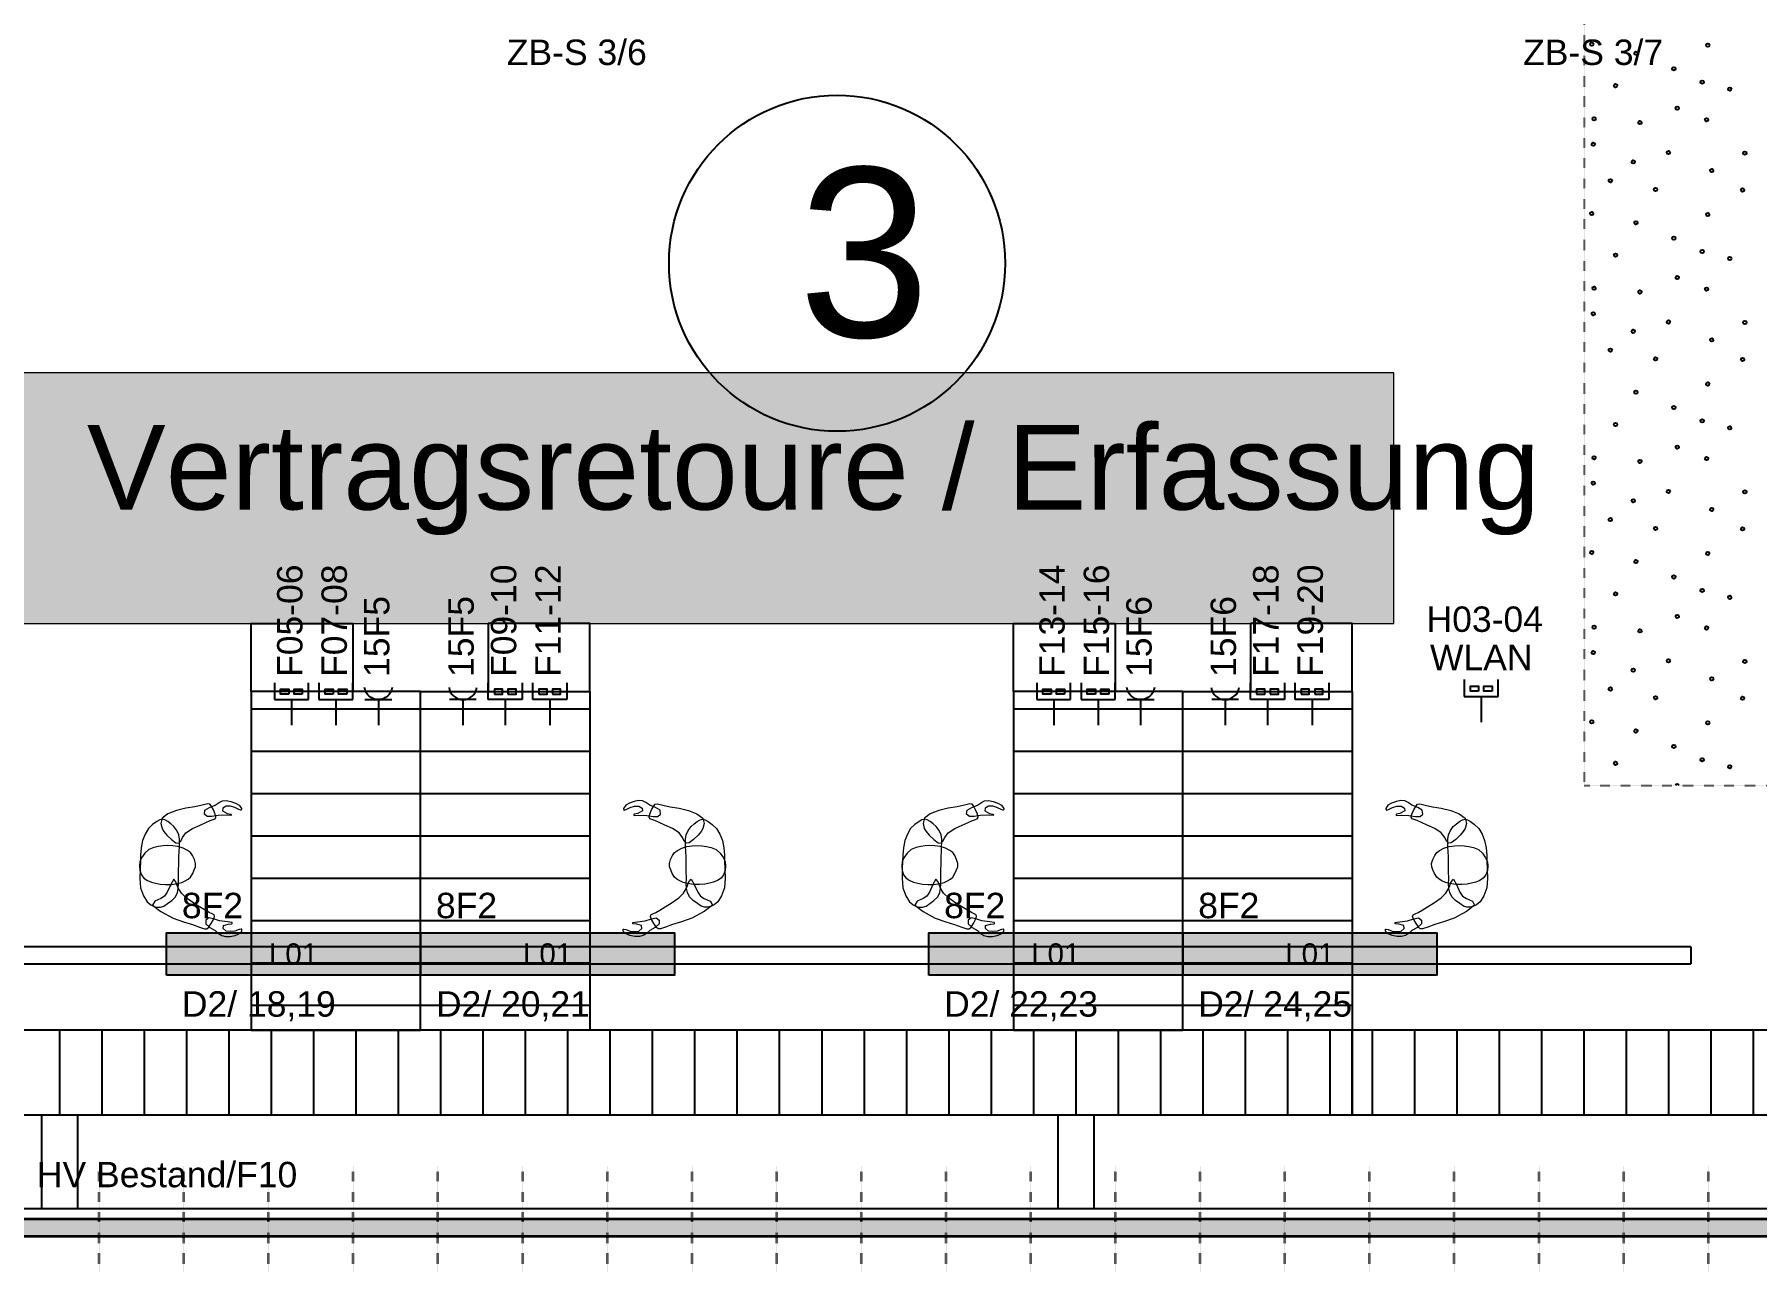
# Model space of a CAD drawing. Header units: millimetres. Extents: x 71769 to 78969, y 7991 to 11789.
# Drawn here: x 74955 to 75972, y 8402 to 9132 of the extents above; entities that cross this region are included whole.
import ezdxf
from ezdxf.enums import TextEntityAlignment as Align

# ---------------------------------------------------------------- set-up
doc = ezdxf.new("R2010")
doc.units = ezdxf.units.MM
doc.header["$LTSCALE"] = 5
doc.header["$MEASUREMENT"] = 0
doc.linetypes.add('AUSGEZOGEN', pattern=[0])
doc.linetypes.add('LINIE_9', pattern=[0.1, 0, -0.1])
doc.layers.get('0').update_dxf_attribs({"linetype": 'CONTINUOUS'})
for name, color, linetype, lineweight in [('200_ERDGESCHOSS#Maßlinie 1_100', 7, 'AUSGEZOGEN', 18), ('203_Kabelrinnen und Heizplatten#Maßlinie 1_100', 7, 'AUSGEZOGEN', 18), ('4501_180704 Layout Brunnenstraße HCH.dwg#0', 7, 'AUSGEZOGEN', 25), ('4501_180704 Layout Brunnenstraße HCH.dwg#001 Standard-XFT_Con', 7, 'AUSGEZOGEN', 13)]:
    doc.layers.add(name, color=color, linetype=linetype, lineweight=lineweight)
for name, color, linetype in [('BEM', 3, 'CONTINUOUS'), ('E_BEL', 1, 'CONTINUOUS'), ('E_BEL_SIBE', 6, 'CONTINUOUS'), ('E_EI_IN', 5, 'CONTINUOUS'), ('E_SI_EDV', 3, 'CONTINUOUS')]:
    doc.layers.add(name, color=color, linetype=linetype)
doc.styles.add('ARIAL', font='arial.ttf')

# ---------------------------------------------------------------- blocks, each defined once
blk = doc.blocks.new('LED Leuchte')
at = {"true_color": 0xf8f6b0}
h = blk.add_hatch(color=51, dxfattribs=at)
h.dxf.hatch_style = 1
h.paths.add_polyline_path([(0.5, 1), (-0.5, 1), (-0.5, 0), (0.5, 0)])
blk.add_lwpolyline([(-0.5, 0), (-0.5, 1), (0.5, 1), (0.5, 0), (-0.5, 0)])
at = {"style": 'ARIAL'}
for tag, p in [('LED', (0, 0.5)), ('STROMKREIS', (-0.0092, -0.3367)), ('SCHALTKREIS', (-0.0092, -0.5167)), ('FREI1', (-0.0092, -0.6967)), ('FREI2', (-0.0092, -0.889)), ('FREI3', (-0.0092, -1.0567))]:
    blk.add_attdef(tag, text='', height=0.15, dxfattribs=at).set_placement(p, align=Align.MIDDLE_CENTER)
blk.add_attdef('TYP', text='', height=0.15, dxfattribs=at).set_placement((-0.0092, -0.1567), align=Align.MIDDLE)
blk = doc.blocks.new('*U696')
for p, q in [((0, -0.151), (0, 0)), ((-0.079, -0.151), (0.079, -0.151))]:
    blk.add_line(p, q)
blk.add_arc((0, -0.234), 0.0828, 8.4436, 171.5564)
at = {"style": 'ARIAL'}
blk.add_attdef('FREI1', text='', height=0.15, dxfattribs=at).set_placement((0.167, -0.074), align=Align.MIDDLE_LEFT)
for tag, p in [('TYP', (0, -0.341)), ('SCHALTKREIS', (0, -0.56)), ('STROMKREIS', (0, -0.78)), ('LEISTUNG', (0, -1)), ('FREI2', (0, -1.219))]:
    blk.add_attdef(tag, text='', height=0.15, dxfattribs=at).set_placement(p, align=Align.MIDDLE_CENTER)
blk = doc.blocks.new('*U698')
for p, q in [((-0.1, 0.251), (-0.1, 0.151)), ((0.1, 0.151), (0.1, 0.251)), ((-0.1, 0.151), (0.1, 0.151)), ((0, 0.151), (0, 0))]:
    blk.add_line(p, q)
at = {"color": 0, "linetype": 'ByBlock'}
for points in [[(-0.016, 0.183), (-0.064, 0.183), (-0.064, 0.212), (-0.016, 0.212)], [(0.064, 0.183), (0.016, 0.183), (0.016, 0.212), (0.064, 0.212)]]:
    blk.add_lwpolyline(points, close=True, dxfattribs=at)
at = {"style": 'ARIAL'}
for tag, p in [('FREI2', (0, 1.205)), ('LEISTUNG', (0, 1.005)), ('SCHALTKREIS', (0, 0.805)), ('STROMKREIS', (0, 0.605)), ('TYP', (0, 0.405))]:
    blk.add_attdef(tag, text='', height=0.15, dxfattribs=at).set_placement(p, align=Align.MIDDLE)
blk.add_attdef('FREI1', text='', height=0.15, dxfattribs=at).set_placement((0.167, 0.077), align=Align.MIDDLE_LEFT)

msp = doc.modelspace()

# ---------------------------------------------------------------- hatches: boundary and pattern name
at = {"layer": '203_Kabelrinnen und Heizplatten#Maßlinie 1_100', "linetype": 'AUSGEZOGEN', "lineweight": 13}
msp.add_hatch(color=8, dxfattribs=at).paths.add_polyline_path([(72757.7, 8784.5), (75757.7, 8784.5), (75757.7, 8932.5), (72757.7, 8932.5)])
at = {"layer": 'BEM', "linetype": 'AUSGEZOGEN', "lineweight": 13}
h = msp.add_hatch(color=8, dxfattribs=at)
h.paths.add_polyline_path([(77420.2, 8433), (74320.2, 8433), (74320.2, 8423), (77420.2, 8423)])
h.paths.add_polyline_path([(78587.4, 8433), (77920.2, 8433), (77920.2, 8423), (78587.4, 8423)])
h.paths.add_polyline_path([(71971.6, 8433), (71971.6, 8423), (72020.2, 8423), (72020.2, 8433)])
h.paths.add_polyline_path([(73820.2, 8433), (72520.2, 8433), (72520.2, 8423), (73820.2, 8423)])

# ---------------------------------------------------------------- linework, layer by layer
at = {"layer": '200_ERDGESCHOSS#Maßlinie 1_100', "color": 18, "linetype": 'LINIE_9', "lineweight": 35, "true_color": 0x000000}
for p, q in [((74993.5, 8402), (74993.5, 8463.9)), ((75043.5, 8402), (75043.5, 8463.9)), ((75093.5, 8402), (75093.5, 8463.9)), ((75143.5, 8402), (75143.5, 8463.9)), ((75193.5, 8402), (75193.5, 8463.9)), ((75243.5, 8402), (75243.5, 8463.9)), ((75293.5, 8402), (75293.5, 8463.9)), ((75343.5, 8402), (75343.5, 8463.9)), ((75393.5, 8402), (75393.5, 8463.9)), ((75443.5, 8402), (75443.5, 8463.9)), ((75493.5, 8402), (75493.5, 8463.9)), ((75543.5, 8402), (75543.5, 8463.9)), ((75593.5, 8402), (75593.5, 8463.9)), ((75643.5, 8402), (75643.5, 8463.9)), ((75693.5, 8402), (75693.5, 8463.9)), ((75743.5, 8402), (75743.5, 8463.9)), ((75793.5, 8402), (75793.5, 8463.9)), ((75843.5, 8402), (75843.5, 8463.9)), ((75893.5, 8402), (75893.5, 8463.9)), ((75943.5, 8402), (75943.5, 8463.9))]:
    msp.add_line(p, q, dxfattribs=at)
at = {"layer": '200_ERDGESCHOSS#Maßlinie 1_100', "color": 18, "linetype": 'AUSGEZOGEN', "lineweight": 25, "true_color": 0x000000}
for p, q in [((77420.2, 8439), (74320.2, 8439)), ((74320.2, 8433), (77420.2, 8433))]:
    msp.add_line(p, q, dxfattribs=at)
at = {"layer": '200_ERDGESCHOSS#Maßlinie 1_100', "color": 18, "linetype": 'AUSGEZOGEN', "lineweight": 35, "true_color": 0x000000}
for p, q in [((77420.2, 8433), (74320.2, 8433)), ((74320.2, 8423), (77420.2, 8423))]:
    msp.add_line(p, q, dxfattribs=at)
at = {"layer": '203_Kabelrinnen und Heizplatten#Maßlinie 1_100', "color": 18, "linetype": 'LINIE_9', "lineweight": 25, "true_color": 0x000000}
for p, q in [((75870.2, 11189), (75870.2, 8689)), ((75870.2, 8689), (76230.2, 8689))]:
    msp.add_line(p, q, dxfattribs=at)
at = {"layer": '203_Kabelrinnen und Heizplatten#Maßlinie 1_100', "color": 18, "linetype": 'AUSGEZOGEN', "lineweight": 13, "true_color": 0x000000}
for p, q in [((75757.7, 8932.5), (72757.7, 8932.5)), ((75757.7, 8784.5), (75757.7, 8932.5)), ((72757.7, 8784.5), (75757.7, 8784.5))]:
    msp.add_line(p, q, dxfattribs=at)
at = {"layer": '203_Kabelrinnen und Heizplatten#Maßlinie 1_100', "color": 18, "linetype": 'AUSGEZOGEN', "lineweight": 25, "true_color": 0x000000}
for centre in [(75874.6, 9126.5), (75900.7, 9121.1), (75943.1, 9125.9), (75923.1, 9112), (75888.7, 9102), (75939.8, 9104.1), (75956.1, 9100), (75925.1, 9088.7), (75876, 9082.4), (75903.1, 9080.2), (75942.4, 9081.9), (75875.5, 9067.4), (75919.9, 9062.5), (75965, 9062.2), (75899.1, 9057), (75945.5, 9051.9), (75885.6, 9045.9), (75912.3, 9040.7), (75963.7, 9040.4), (75874.6, 9026.5), (75900.7, 9021.1), (75943.1, 9025.9), (75923.1, 9012), (75888.7, 9002), (75939.8, 9004.1), (75956.1, 9000), (75925.1, 8988.7), (75876, 8982.4), (75903.1, 8980.2), (75942.4, 8981.9), (75875.5, 8967.4), (75899.1, 8957), (75919.9, 8962.5), (75965, 8962.2), (75885.6, 8945.9), (75945.5, 8951.9), (75912.3, 8940.7), (75963.7, 8940.4), (75943.1, 8925.9), (75900.7, 8921.1), (75923.1, 8912), (75888.7, 8902), (75939.8, 8904.1), (75956.1, 8900), (75925.1, 8888.7), (75876, 8882.4), (75903.1, 8880.2), (75942.4, 8881.9), (75875.5, 8867.4), (75899.1, 8857), (75919.9, 8862.5), (75965, 8862.2), (75885.6, 8845.9), (75945.5, 8851.9), (75912.3, 8840.7), (75963.7, 8840.4), (75874.6, 8826.5), (75943.1, 8825.9), (75900.7, 8821.1), (75923.1, 8812), (75939.8, 8804.1), (75888.7, 8802), (75956.1, 8800), (75925.1, 8788.7), (75876, 8782.4), (75903.1, 8780.2), (75942.4, 8781.9), (75875.5, 8767.4), (75899.1, 8757), (75919.9, 8762.5), (75965, 8762.2), (75885.6, 8745.9), (75945.5, 8751.9), (75912.3, 8740.7), (75963.7, 8740.4), (75874.6, 8726.5), (75943.1, 8725.9), (75900.7, 8721.1), (75923.1, 8712), (75888.7, 8702), (75939.8, 8704.1), (75956.1, 8700)]:
    msp.add_circle(centre, 1, dxfattribs=at)
msp.add_arc((75925.1, 8688.7), 1, 14.9327, 165.0673, dxfattribs=at)
at = {"layer": '4501_180704 Layout Brunnenstraße HCH.dwg#0', "color": 18, "linetype": 'AUSGEZOGEN', "lineweight": 25, "true_color": 0x000000}
for p, q in [((75083.2, 8734.2), (75183.2, 8734.2)), ((75183.2, 8734.2), (75283.2, 8734.2)), ((75533.2, 8734.2), (75633.2, 8734.2)), ((75633.2, 8734.2), (75733.2, 8734.2)), ((75083.2, 8709.2), (75183.2, 8709.2)), ((75183.2, 8709.2), (75283.2, 8709.2)), ((75533.2, 8709.2), (75633.2, 8709.2)), ((75633.2, 8709.2), (75733.2, 8709.2)), ((75083.2, 8684.2), (75183.2, 8684.2)), ((75183.2, 8684.2), (75283.2, 8684.2)), ((75533.2, 8684.2), (75633.2, 8684.2)), ((75633.2, 8684.2), (75733.2, 8684.2)), ((75083.2, 8659.2), (75183.2, 8659.2)), ((75183.2, 8659.2), (75283.2, 8659.2)), ((75533.2, 8659.2), (75633.2, 8659.2)), ((75633.2, 8659.2), (75733.2, 8659.2)), ((75083.2, 8634.2), (75183.2, 8634.2)), ((75183.2, 8634.2), (75283.2, 8634.2)), ((75533.2, 8634.2), (75633.2, 8634.2)), ((75633.2, 8634.2), (75733.2, 8634.2)), ((75083.2, 8609.2), (75183.2, 8609.2)), ((75183.2, 8609.2), (75283.2, 8609.2)), ((75533.2, 8609.2), (75633.2, 8609.2)), ((75633.2, 8609.2), (75733.2, 8609.2)), ((75083.2, 8584.2), (75183.2, 8584.2)), ((75183.2, 8584.2), (75283.2, 8584.2)), ((75533.2, 8584.2), (75633.2, 8584.2)), ((75633.2, 8584.2), (75733.2, 8584.2)), ((75083.2, 8559.2), (75183.2, 8559.2)), ((75183.2, 8559.2), (75283.2, 8559.2)), ((75533.2, 8559.2), (75633.2, 8559.2)), ((75633.2, 8559.2), (75733.2, 8559.2)), ((74970.2, 8494.5), (74970.2, 8544.5)), ((74995.2, 8494.5), (74995.2, 8544.5)), ((75020.2, 8494.5), (75020.2, 8544.5)), ((75045.2, 8494.5), (75045.2, 8544.5)), ((75070.2, 8494.5), (75070.2, 8544.5)), ((75095.2, 8494.5), (75095.2, 8544.5)), ((75120.2, 8494.5), (75120.2, 8544.5)), ((75145.2, 8494.5), (75145.2, 8544.5)), ((75170.2, 8494.5), (75170.2, 8544.5)), ((75195.2, 8494.5), (75195.2, 8544.5)), ((75220.2, 8494.5), (75220.2, 8544.5)), ((75245.2, 8494.5), (75245.2, 8544.5)), ((75270.2, 8494.5), (75270.2, 8544.5)), ((75295.2, 8494.5), (75295.2, 8544.5)), ((75320.2, 8494.5), (75320.2, 8544.5)), ((75345.2, 8494.5), (75345.2, 8544.5)), ((75370.2, 8494.5), (75370.2, 8544.5)), ((75395.2, 8494.5), (75395.2, 8544.5)), ((75420.2, 8494.5), (75420.2, 8544.5)), ((75445.2, 8494.5), (75445.2, 8544.5)), ((75470.2, 8494.5), (75470.2, 8544.5)), ((75495.2, 8494.5), (75495.2, 8544.5)), ((75520.2, 8494.5), (75520.2, 8544.5)), ((75545.2, 8494.5), (75545.2, 8544.5)), ((75570.2, 8494.5), (75570.2, 8544.5)), ((75595.2, 8494.5), (75595.2, 8544.5)), ((75620.2, 8494.5), (75620.2, 8544.5)), ((75645.2, 8494.5), (75645.2, 8544.5)), ((75670.2, 8494.5), (75670.2, 8544.5)), ((75695.2, 8494.5), (75695.2, 8544.5)), ((75720.2, 8494.5), (75720.2, 8544.5)), ((75745.2, 8494.5), (75745.2, 8544.5)), ((75770.2, 8494.5), (75770.2, 8544.5)), ((75795.2, 8494.5), (75795.2, 8544.5)), ((75820.2, 8494.5), (75820.2, 8544.5)), ((75845.2, 8494.5), (75845.2, 8544.5)), ((75870.2, 8494.5), (75870.2, 8544.5)), ((75895.2, 8494.5), (75895.2, 8544.5)), ((75920.2, 8494.5), (75920.2, 8544.5)), ((75945.2, 8494.5), (75945.2, 8544.5)), ((75970.2, 8494.5), (75970.2, 8544.5))]:
    msp.add_line(p, q, dxfattribs=at)
at = {"layer": '4501_180704 Layout Brunnenstraße HCH.dwg#0', "color": 7, "linetype": 'AUSGEZOGEN', "lineweight": 25, "true_color": 0xfafafa}
for q in [(75323.2, 8544.5), (75382.1, 8544.5)]:
    msp.add_line((75394.6, 8544.5), q, dxfattribs=at)
at = {"layer": '4501_180704 Layout Brunnenstraße HCH.dwg#0', "linetype": 'AUSGEZOGEN', "lineweight": 25}
for points in [[(75143.2, 8784.5), (75143.2, 8744.5), (75083.2, 8744.5), (75083.2, 8784.5), (75143.2, 8784.5)], [(75223.2, 8784.5), (75223.2, 8744.5), (75283.2, 8744.5), (75283.2, 8784.5), (75223.2, 8784.5)], [(75593.2, 8784.5), (75593.2, 8744.5), (75533.2, 8744.5), (75533.2, 8784.5), (75593.2, 8784.5)], [(75673.2, 8784.5), (75673.2, 8744.5), (75733.2, 8744.5), (75733.2, 8784.5), (75673.2, 8784.5)], [(75083.2, 8744.5), (75083.2, 8544.5), (75183.2, 8544.5), (75183.2, 8744.5), (75083.2, 8744.5)], [(75283.2, 8744.5), (75283.2, 8544.5), (75183.2, 8544.5), (75183.2, 8744.5), (75283.2, 8744.5)], [(75533.2, 8744.5), (75533.2, 8544.5), (75633.2, 8544.5), (75633.2, 8744.5), (75533.2, 8744.5)], [(75733.2, 8744.5), (75733.2, 8544.5), (75633.2, 8544.5), (75633.2, 8744.5), (75733.2, 8744.5)], [(71977.6, 8494.5), (75733.2, 8494.5), (75733.2, 8544.5), (71977.6, 8544.5), (71977.6, 8494.5)], [(75733.2, 8494.5), (77970.2, 8494.5), (77970.2, 8544.5), (75733.2, 8544.5), (75733.2, 8494.5)], [(74980.7, 8439), (74959.7, 8439), (74959.7, 8494.5), (74980.7, 8494.5), (74980.7, 8439)], [(75580.7, 8439), (75559.7, 8439), (75559.7, 8494.5), (75580.7, 8494.5), (75580.7, 8439)], [(75580.7, 8439), (75559.7, 8439), (75559.7, 8494.5), (75580.7, 8494.5), (75580.7, 8439)]]:
    msp.add_lwpolyline(points, dxfattribs=at)
at = {"layer": '4501_180704 Layout Brunnenstraße HCH.dwg#0', "color": 18, "linetype": 'AUSGEZOGEN', "lineweight": 25, "true_color": 0x000000}
msp.add_circle((75429.1, 8997.2), 99.2, dxfattribs=at)
at = {"layer": '4501_180704 Layout Brunnenstraße HCH.dwg#001 Standard-XFT_Con', "linetype": 'AUSGEZOGEN', "lineweight": 13}
for points in [[(75060.9, 8674.5), (75059.6, 8676.9), (75058.8, 8678), (75057.4, 8678.1), (75054.3, 8677.4), (75049.9, 8676.4), (75044.7, 8675.5), (75039.1, 8674.2), (75034.1, 8672.2), (75030.7, 8669.7), (75029.9, 8666.5), (75030.6, 8663.6), (75031.7, 8661.7), (75033.5, 8659.7), (75036.2, 8657.1), (75038.8, 8655), (75040.5, 8654.8), (75041.6, 8656), (75042.7, 8658.3), (75044.7, 8661), (75048.6, 8663.5), (75053, 8665.6), (75056.4, 8667.1), (75059, 8668.2), (75060.8, 8668.8), (75061.9, 8669.3), (75062.4, 8670.3), (75062, 8672), (75060.9, 8674.5)], [(75060.9, 8674.5), (75059.6, 8676.9), (75058.8, 8678), (75057.4, 8678.1), (75054.3, 8677.4), (75049.9, 8676.4), (75044.7, 8675.5), (75039.1, 8674.2), (75034.1, 8672.2), (75030.7, 8669.7), (75029.9, 8666.5), (75030.6, 8663.6), (75031.7, 8661.7), (75033.5, 8659.7), (75036.2, 8657.1), (75038.8, 8655), (75040.5, 8654.8), (75041.6, 8656), (75042.7, 8658.3), (75044.7, 8661), (75048.6, 8663.5), (75053, 8665.6), (75056.4, 8667.1), (75059, 8668.2), (75060.8, 8668.8), (75061.9, 8669.3), (75062.4, 8670.3), (75062, 8672), (75060.9, 8674.5)], [(75068.4, 8671.4), (75063.8, 8671.3), (75060, 8670.7), (75057.2, 8670.6), (75055.6, 8672.1), (75055.9, 8674.3), (75058.6, 8676), (75062, 8677.4), (75064.3, 8678.8), (75066.2, 8679.8), (75068.5, 8680), (75071.2, 8679.5), (75074, 8678.6), (75076.2, 8677.3), (75077.5, 8675.4), (75077.3, 8674.4), (75077, 8674.3), (75075.9, 8674.8), (75073.5, 8676), (75071, 8676.7), (75068.4, 8676.7), (75066.5, 8675.5), (75066.3, 8673.9), (75069.1, 8672.5), (75071.2, 8672), (75071.3, 8671.8), (75071.3, 8671.5), (75071.2, 8671.3), (75068.4, 8671.4)], [(75068.4, 8671.4), (75063.8, 8671.3), (75060, 8670.7), (75057.2, 8670.6), (75055.6, 8672.1), (75055.9, 8674.3), (75058.6, 8676), (75062, 8677.4), (75064.3, 8678.8), (75066.2, 8679.8), (75068.5, 8680), (75071.2, 8679.5), (75074, 8678.6), (75076.2, 8677.3), (75077.5, 8675.4), (75077.3, 8674.4), (75077, 8674.3), (75075.9, 8674.8), (75073.5, 8676), (75071, 8676.7), (75068.4, 8676.7), (75066.5, 8675.5), (75066.3, 8673.9), (75069.1, 8672.5), (75071.2, 8672), (75071.3, 8671.8), (75071.3, 8671.5), (75071.2, 8671.3), (75068.4, 8671.4)], [(75312.1, 8671.4), (75316.7, 8671.3), (75320.5, 8670.7), (75323.3, 8670.6), (75324.9, 8672.1), (75324.6, 8674.3), (75321.9, 8676), (75318.5, 8677.4), (75316.2, 8678.8), (75314.3, 8679.8), (75311.9, 8680), (75309.3, 8679.5), (75306.5, 8678.6), (75304.3, 8677.3), (75303, 8675.4), (75303.2, 8674.4), (75303.5, 8674.3), (75304.6, 8674.8), (75307, 8676), (75309.5, 8676.7), (75312.1, 8676.7), (75314, 8675.5), (75314.2, 8673.9), (75311.4, 8672.5), (75309.3, 8672), (75309.2, 8671.8), (75309.2, 8671.5), (75309.3, 8671.3), (75312.1, 8671.4)], [(75319.6, 8674.5), (75320.9, 8676.9), (75321.7, 8678), (75323.1, 8678.1), (75326.2, 8677.4), (75330.6, 8676.4), (75335.8, 8675.5), (75341.4, 8674.2), (75346.4, 8672.2), (75349.8, 8669.7), (75350.6, 8666.5), (75349.9, 8663.6), (75348.8, 8661.7), (75347, 8659.7), (75344.3, 8657.1), (75341.7, 8655), (75340, 8654.8), (75338.9, 8656), (75337.8, 8658.3), (75335.8, 8661), (75331.9, 8663.5), (75327.5, 8665.6), (75324.1, 8667.1), (75321.5, 8668.2), (75319.7, 8668.8), (75318.6, 8669.3), (75318.1, 8670.3), (75318.5, 8672), (75319.6, 8674.5)], [(75510.9, 8674.5), (75509.6, 8676.9), (75508.8, 8678), (75507.4, 8678.1), (75504.3, 8677.4), (75499.9, 8676.4), (75494.7, 8675.5), (75489.1, 8674.2), (75484.1, 8672.2), (75480.7, 8669.7), (75479.9, 8666.5), (75480.6, 8663.6), (75481.7, 8661.7), (75483.5, 8659.7), (75486.2, 8657.1), (75488.8, 8655), (75490.5, 8654.8), (75491.6, 8656), (75492.7, 8658.3), (75494.7, 8661), (75498.6, 8663.5), (75503, 8665.6), (75506.4, 8667.1), (75509, 8668.2), (75510.8, 8668.8), (75511.9, 8669.3), (75512.4, 8670.3), (75512, 8672), (75510.9, 8674.5)], [(75518.4, 8671.4), (75513.8, 8671.3), (75510, 8670.7), (75507.2, 8670.6), (75505.6, 8672.1), (75505.9, 8674.3), (75508.6, 8676), (75512, 8677.4), (75514.3, 8678.8), (75516.2, 8679.8), (75518.5, 8680), (75521.2, 8679.5), (75524, 8678.6), (75526.2, 8677.3), (75527.5, 8675.4), (75527.3, 8674.4), (75527, 8674.3), (75525.9, 8674.8), (75523.5, 8676), (75521, 8676.7), (75518.4, 8676.7), (75516.5, 8675.5), (75516.3, 8673.9), (75519.1, 8672.5), (75521.2, 8672), (75521.3, 8671.8), (75521.3, 8671.5), (75521.2, 8671.3), (75518.4, 8671.4)], [(75762.1, 8671.4), (75766.7, 8671.3), (75770.5, 8670.7), (75773.3, 8670.6), (75774.9, 8672.1), (75774.6, 8674.3), (75771.9, 8676), (75768.5, 8677.4), (75766.2, 8678.8), (75764.3, 8679.8), (75761.9, 8680), (75759.3, 8679.5), (75756.5, 8678.6), (75754.3, 8677.3), (75753, 8675.4), (75753.2, 8674.4), (75753.5, 8674.3), (75754.6, 8674.8), (75757, 8676), (75759.5, 8676.7), (75762.1, 8676.7), (75764, 8675.5), (75764.2, 8673.9), (75761.4, 8672.5), (75759.3, 8672), (75759.2, 8671.8), (75759.2, 8671.5), (75759.3, 8671.3), (75762.1, 8671.4)], [(75769.6, 8674.5), (75770.9, 8676.9), (75771.7, 8678), (75773.1, 8678.1), (75776.2, 8677.4), (75780.6, 8676.4), (75785.8, 8675.5), (75791.4, 8674.2), (75796.4, 8672.2), (75799.8, 8669.7), (75800.6, 8666.5), (75799.9, 8663.6), (75798.8, 8661.7), (75797, 8659.7), (75794.3, 8657.1), (75791.7, 8655), (75790, 8654.8), (75788.9, 8656), (75787.8, 8658.3), (75785.8, 8661), (75781.9, 8663.5), (75777.5, 8665.6), (75774.1, 8667.1), (75771.5, 8668.2), (75769.7, 8668.8), (75768.6, 8669.3), (75768.1, 8670.3), (75768.5, 8672), (75769.6, 8674.5)], [(75040.4, 8630.8), (75040.3, 8634), (75040.4, 8638.3), (75040.5, 8642.8), (75040.5, 8646.8), (75040.7, 8650), (75040.8, 8652.7), (75040.9, 8655.1), (75040.9, 8657.3), (75040.5, 8659.8), (75039.3, 8662.4), (75037.6, 8664.8), (75035.8, 8666.4), (75034, 8667.6), (75032.2, 8668.7), (75030.6, 8669.1), (75029.2, 8668.7), (75027.5, 8667.6), (75025, 8666), (75022.5, 8663.6), (75020.6, 8660.3), (75019.1, 8656.4), (75018.3, 8652.1), (75017.9, 8647.8), (75017.8, 8644), (75017.6, 8639.8), (75017.5, 8634.3), (75017.9, 8628.6), (75019.6, 8623.8), (75021.8, 8620.3), (75024, 8618.5), (75026, 8617.6), (75027.8, 8617.1), (75029.6, 8617.1), (75031.6, 8617.8), (75033.8, 8619.2), (75036.3, 8621.1), (75038.5, 8623.3), (75039.7, 8625.7), (75040.2, 8628.2), (75040.4, 8630.8)], [(75040.4, 8630.8), (75040.3, 8634), (75040.4, 8638.3), (75040.5, 8642.8), (75040.5, 8646.8), (75040.7, 8650), (75040.8, 8652.7), (75040.9, 8655.1), (75040.9, 8657.3), (75040.5, 8659.8), (75039.3, 8662.4), (75037.6, 8664.8), (75035.8, 8666.4), (75034, 8667.6), (75032.2, 8668.7), (75030.6, 8669.1), (75029.2, 8668.7), (75027.5, 8667.6), (75025, 8666), (75022.5, 8663.6), (75020.6, 8660.3), (75019.1, 8656.4), (75018.3, 8652.1), (75017.9, 8647.8), (75017.8, 8644), (75017.6, 8639.8), (75017.5, 8634.3), (75017.9, 8628.6), (75019.6, 8623.8), (75021.8, 8620.3), (75024, 8618.5), (75026, 8617.6), (75027.8, 8617.1), (75029.6, 8617.1), (75031.6, 8617.8), (75033.8, 8619.2), (75036.3, 8621.1), (75038.5, 8623.3), (75039.7, 8625.7), (75040.2, 8628.2), (75040.4, 8630.8)], [(75340.1, 8630.8), (75340.2, 8634), (75340.1, 8638.3), (75340, 8642.8), (75340, 8646.8), (75339.8, 8650), (75339.7, 8652.7), (75339.6, 8655.1), (75339.6, 8657.3), (75340, 8659.8), (75341.2, 8662.4), (75342.9, 8664.8), (75344.7, 8666.4), (75346.5, 8667.6), (75348.3, 8668.7), (75349.9, 8669.1), (75351.3, 8668.7), (75353, 8667.6), (75355.4, 8666), (75358, 8663.6), (75359.9, 8660.3), (75361.4, 8656.4), (75362.2, 8652.1), (75362.6, 8647.8), (75362.7, 8644), (75362.9, 8639.8), (75363, 8634.3), (75362.6, 8628.6), (75360.9, 8623.8), (75358.7, 8620.3), (75356.5, 8618.5), (75354.5, 8617.6), (75352.7, 8617.1), (75350.9, 8617.1), (75348.9, 8617.8), (75346.7, 8619.2), (75344.2, 8621.1), (75342, 8623.3), (75340.8, 8625.7), (75340.3, 8628.2), (75340.1, 8630.8)], [(75490.4, 8630.8), (75490.3, 8634), (75490.4, 8638.3), (75490.5, 8642.8), (75490.5, 8646.8), (75490.7, 8650), (75490.8, 8652.7), (75490.9, 8655.1), (75490.9, 8657.3), (75490.5, 8659.8), (75489.3, 8662.4), (75487.6, 8664.8), (75485.8, 8666.4), (75484, 8667.6), (75482.2, 8668.7), (75480.6, 8669.1), (75479.2, 8668.7), (75477.5, 8667.6), (75475, 8666), (75472.5, 8663.6), (75470.6, 8660.3), (75469.1, 8656.4), (75468.3, 8652.1), (75467.9, 8647.8), (75467.8, 8644), (75467.6, 8639.8), (75467.5, 8634.3), (75467.9, 8628.6), (75469.6, 8623.8), (75471.8, 8620.3), (75474, 8618.5), (75476, 8617.6), (75477.8, 8617.1), (75479.6, 8617.1), (75481.6, 8617.8), (75483.8, 8619.2), (75486.3, 8621.1), (75488.5, 8623.3), (75489.7, 8625.7), (75490.2, 8628.2), (75490.4, 8630.8)], [(75790.1, 8630.8), (75790.2, 8634), (75790.1, 8638.3), (75790, 8642.8), (75790, 8646.8), (75789.8, 8650), (75789.7, 8652.7), (75789.6, 8655.1), (75789.6, 8657.3), (75790, 8659.8), (75791.2, 8662.4), (75792.9, 8664.8), (75794.7, 8666.4), (75796.5, 8667.6), (75798.3, 8668.7), (75799.9, 8669.1), (75801.3, 8668.7), (75803, 8667.6), (75805.4, 8666), (75808, 8663.6), (75809.9, 8660.3), (75811.4, 8656.4), (75812.2, 8652.1), (75812.6, 8647.8), (75812.7, 8644), (75812.9, 8639.8), (75813, 8634.3), (75812.6, 8628.6), (75810.9, 8623.8), (75808.7, 8620.3), (75806.5, 8618.5), (75804.5, 8617.6), (75802.7, 8617.1), (75800.9, 8617.1), (75798.9, 8617.8), (75796.7, 8619.2), (75794.2, 8621.1), (75792, 8623.3), (75790.8, 8625.7), (75790.3, 8628.2), (75790.1, 8630.8)], [(75050.3, 8640.9), (75050.4, 8642.8), (75049.7, 8645.3), (75048.6, 8647.6), (75047.4, 8649.3), (75045.7, 8650.6), (75043.1, 8651.9), (75040, 8652.9), (75036.9, 8653.4), (75033.9, 8653.6), (75031.2, 8653.3), (75028.5, 8653), (75025.7, 8652.4), (75022.8, 8651.2), (75020.4, 8649), (75018.5, 8646.3), (75017.5, 8643.9), (75017.3, 8641.4), (75017.5, 8638.8), (75018.4, 8636.2), (75019.9, 8634.3), (75022, 8632.8), (75024.3, 8631.8), (75026.8, 8631.3), (75029.5, 8630.7), (75032.6, 8630.4), (75036.2, 8630.5), (75039.7, 8631), (75042.3, 8631.7), (75044.3, 8632.6), (75046, 8633.7), (75047.4, 8634.9), (75048.7, 8637), (75049.6, 8639.1), (75050.3, 8640.9)], [(75050.3, 8640.9), (75050.4, 8642.8), (75049.7, 8645.3), (75048.6, 8647.6), (75047.4, 8649.3), (75045.7, 8650.6), (75043.1, 8651.9), (75040, 8652.9), (75036.9, 8653.4), (75033.9, 8653.6), (75031.2, 8653.3), (75028.5, 8653), (75025.7, 8652.4), (75022.8, 8651.2), (75020.4, 8649), (75018.5, 8646.3), (75017.5, 8643.9), (75017.3, 8641.4), (75017.5, 8638.8), (75018.4, 8636.2), (75019.9, 8634.3), (75022, 8632.8), (75024.3, 8631.8), (75026.8, 8631.3), (75029.5, 8630.7), (75032.6, 8630.4), (75036.2, 8630.5), (75039.7, 8631), (75042.3, 8631.7), (75044.3, 8632.6), (75046, 8633.7), (75047.4, 8634.9), (75048.7, 8637), (75049.6, 8639.1), (75050.3, 8640.9)], [(75330.2, 8640.9), (75330.1, 8642.8), (75330.8, 8645.3), (75331.9, 8647.6), (75333.1, 8649.3), (75334.8, 8650.6), (75337.4, 8651.9), (75340.5, 8652.9), (75343.6, 8653.4), (75346.6, 8653.6), (75349.3, 8653.3), (75352, 8653), (75354.8, 8652.4), (75357.7, 8651.2), (75360.1, 8649), (75362, 8646.3), (75363, 8643.9), (75363.2, 8641.4), (75363, 8638.8), (75362.1, 8636.2), (75360.6, 8634.3), (75358.5, 8632.8), (75356.2, 8631.8), (75353.7, 8631.3), (75351, 8630.7), (75347.9, 8630.4), (75344.3, 8630.5), (75340.8, 8631), (75338.2, 8631.7), (75336.2, 8632.6), (75334.5, 8633.7), (75333.1, 8634.9), (75331.8, 8637), (75330.9, 8639.1), (75330.2, 8640.9)], [(75500.3, 8640.9), (75500.4, 8642.8), (75499.7, 8645.3), (75498.6, 8647.6), (75497.4, 8649.3), (75495.7, 8650.6), (75493.1, 8651.9), (75490, 8652.9), (75486.9, 8653.4), (75483.9, 8653.6), (75481.2, 8653.3), (75478.5, 8653), (75475.7, 8652.4), (75472.8, 8651.2), (75470.4, 8649), (75468.5, 8646.3), (75467.5, 8643.9), (75467.3, 8641.4), (75467.5, 8638.8), (75468.4, 8636.2), (75469.9, 8634.3), (75472, 8632.8), (75474.3, 8631.8), (75476.8, 8631.3), (75479.5, 8630.7), (75482.6, 8630.4), (75486.2, 8630.5), (75489.7, 8631), (75492.3, 8631.7), (75494.3, 8632.6), (75496, 8633.7), (75497.4, 8634.9), (75498.7, 8637), (75499.6, 8639.1), (75500.3, 8640.9)], [(75780.2, 8640.9), (75780.1, 8642.8), (75780.8, 8645.3), (75781.9, 8647.6), (75783.1, 8649.3), (75784.8, 8650.6), (75787.4, 8651.9), (75790.5, 8652.9), (75793.6, 8653.4), (75796.6, 8653.6), (75799.3, 8653.3), (75802, 8653), (75804.8, 8652.4), (75807.7, 8651.2), (75810.1, 8649), (75812, 8646.3), (75813, 8643.9), (75813.2, 8641.4), (75813, 8638.8), (75812.1, 8636.2), (75810.6, 8634.3), (75808.5, 8632.8), (75806.2, 8631.8), (75803.7, 8631.3), (75801, 8630.7), (75797.9, 8630.4), (75794.3, 8630.5), (75790.8, 8631), (75788.2, 8631.7), (75786.2, 8632.6), (75784.5, 8633.7), (75783.1, 8634.9), (75781.8, 8637), (75780.9, 8639.1), (75780.2, 8640.9)], [(75059.6, 8607.5), (75060.9, 8609.9), (75061.5, 8611.6), (75061.3, 8612.5), (75060.1, 8613.2), (75058.4, 8614), (75056, 8615.4), (75052.8, 8617.3), (75048.7, 8619.9), (75044.8, 8622.7), (75042, 8625.4), (75040.2, 8628.4), (75038.8, 8632.1), (75037.5, 8633.6), (75035.7, 8630.5), (75033.7, 8626), (75032.1, 8623.7), (75029.9, 8622.3), (75026.3, 8620.7), (75025, 8618.3), (75029.9, 8614.5), (75037.1, 8610.7), (75043.3, 8608.4), (75048.5, 8606.9), (75052.7, 8605.3), (75055.7, 8604.4), (75057.1, 8604.3), (75058, 8605.2), (75059.6, 8607.5)], [(75059.6, 8607.5), (75060.9, 8609.9), (75061.5, 8611.6), (75061.3, 8612.5), (75060.1, 8613.2), (75058.4, 8614), (75056, 8615.4), (75052.8, 8617.3), (75048.7, 8619.9), (75044.8, 8622.7), (75042, 8625.4), (75040.2, 8628.4), (75038.8, 8632.1), (75037.5, 8633.6), (75035.7, 8630.5), (75033.7, 8626), (75032.1, 8623.7), (75029.9, 8622.3), (75026.3, 8620.7), (75025, 8618.3), (75029.9, 8614.5), (75037.1, 8610.7), (75043.3, 8608.4), (75048.5, 8606.9), (75052.7, 8605.3), (75055.7, 8604.4), (75057.1, 8604.3), (75058, 8605.2), (75059.6, 8607.5)], [(75320.9, 8607.5), (75319.6, 8609.9), (75319, 8611.6), (75319.2, 8612.5), (75320.3, 8613.2), (75322.1, 8614), (75324.5, 8615.4), (75327.7, 8617.3), (75331.8, 8619.9), (75335.7, 8622.7), (75338.4, 8625.4), (75340.3, 8628.4), (75341.6, 8632.1), (75343, 8633.6), (75344.8, 8630.5), (75346.8, 8626), (75348.4, 8623.7), (75350.6, 8622.3), (75354.2, 8620.7), (75355.5, 8618.3), (75350.6, 8614.5), (75343.4, 8610.7), (75337.2, 8608.4), (75332, 8606.9), (75327.8, 8605.3), (75324.8, 8604.4), (75323.4, 8604.3), (75322.5, 8605.2), (75320.9, 8607.5)], [(75509.6, 8607.5), (75510.9, 8609.9), (75511.5, 8611.6), (75511.3, 8612.5), (75510.1, 8613.2), (75508.4, 8614), (75506, 8615.4), (75502.8, 8617.3), (75498.7, 8619.9), (75494.8, 8622.7), (75492, 8625.4), (75490.2, 8628.4), (75488.8, 8632.1), (75487.5, 8633.6), (75485.7, 8630.5), (75483.7, 8626), (75482.1, 8623.7), (75479.9, 8622.3), (75476.3, 8620.7), (75475, 8618.3), (75479.9, 8614.5), (75487.1, 8610.7), (75493.3, 8608.4), (75498.5, 8606.9), (75502.7, 8605.3), (75505.7, 8604.4), (75507.1, 8604.3), (75508, 8605.2), (75509.6, 8607.5)], [(75770.9, 8607.5), (75769.6, 8609.9), (75768.9, 8611.6), (75769.2, 8612.5), (75770.3, 8613.2), (75772.1, 8614), (75774.5, 8615.4), (75777.7, 8617.3), (75781.8, 8619.9), (75785.7, 8622.7), (75788.4, 8625.4), (75790.3, 8628.4), (75791.6, 8632.1), (75793, 8633.6), (75794.8, 8630.5), (75796.8, 8626), (75798.4, 8623.7), (75800.6, 8622.3), (75804.2, 8620.7), (75805.5, 8618.3), (75800.6, 8614.5), (75793.4, 8610.7), (75787.2, 8608.4), (75782, 8606.9), (75777.8, 8605.3), (75774.8, 8604.4), (75773.4, 8604.3), (75772.5, 8605.2), (75770.9, 8607.5)], [(75069.2, 8608.4), (75064.6, 8609.1), (75061, 8610.3), (75058.2, 8610.8), (75056.4, 8609.5), (75056.4, 8607.3), (75058.8, 8605.2), (75062, 8603.3), (75064, 8601.6), (75065.8, 8600.3), (75068.1, 8599.8), (75070.8, 8599.9), (75073.7, 8600.4), (75076, 8601.3), (75077.6, 8603), (75077.6, 8604.1), (75077.3, 8604.2), (75076.1, 8603.9), (75073.6, 8603), (75070.9, 8602.7), (75068.4, 8603), (75066.7, 8604.6), (75066.8, 8606.2), (75069.7, 8607.1), (75071.8, 8607.3), (75072, 8607.5), (75072, 8607.8), (75071.9, 8608), (75069.2, 8608.4)], [(75069.2, 8608.4), (75064.6, 8609.1), (75061, 8610.3), (75058.2, 8610.8), (75056.4, 8609.5), (75056.4, 8607.3), (75058.8, 8605.2), (75062, 8603.3), (75064, 8601.6), (75065.8, 8600.3), (75068.1, 8599.8), (75070.8, 8599.9), (75073.7, 8600.4), (75076, 8601.3), (75077.6, 8603), (75077.6, 8604.1), (75077.3, 8604.2), (75076.1, 8603.9), (75073.6, 8603), (75070.9, 8602.7), (75068.4, 8603), (75066.7, 8604.6), (75066.8, 8606.2), (75069.7, 8607.1), (75071.8, 8607.3), (75072, 8607.5), (75072, 8607.8), (75071.9, 8608), (75069.2, 8608.4)], [(75311.3, 8608.4), (75315.9, 8609.1), (75319.5, 8610.3), (75322.3, 8610.8), (75324.1, 8609.5), (75324.1, 8607.3), (75321.7, 8605.2), (75318.5, 8603.3), (75316.5, 8601.6), (75314.7, 8600.3), (75312.4, 8599.8), (75309.7, 8599.9), (75306.8, 8600.4), (75304.5, 8601.3), (75302.9, 8603), (75302.9, 8604.1), (75303.2, 8604.2), (75304.4, 8603.9), (75306.9, 8603), (75309.6, 8602.7), (75312.1, 8603), (75313.8, 8604.6), (75313.7, 8606.2), (75310.8, 8607.1), (75308.6, 8607.3), (75308.5, 8607.5), (75308.5, 8607.8), (75308.6, 8608), (75311.3, 8608.4)], [(75519.2, 8608.4), (75514.6, 8609.1), (75511, 8610.3), (75508.2, 8610.8), (75506.4, 8609.5), (75506.4, 8607.3), (75508.8, 8605.2), (75512, 8603.3), (75514, 8601.6), (75515.8, 8600.3), (75518.1, 8599.8), (75520.8, 8599.9), (75523.7, 8600.4), (75526, 8601.3), (75527.6, 8603), (75527.6, 8604.1), (75527.3, 8604.2), (75526.1, 8603.9), (75523.6, 8603), (75520.9, 8602.7), (75518.4, 8603), (75516.7, 8604.6), (75516.8, 8606.2), (75519.7, 8607.1), (75521.8, 8607.3), (75522, 8607.5), (75522, 8607.8), (75521.9, 8608), (75519.2, 8608.4)], [(75761.3, 8608.4), (75765.9, 8609.1), (75769.5, 8610.3), (75772.3, 8610.8), (75774.1, 8609.5), (75774.1, 8607.3), (75771.7, 8605.2), (75768.5, 8603.3), (75766.5, 8601.6), (75764.7, 8600.3), (75762.4, 8599.8), (75759.7, 8599.9), (75756.8, 8600.4), (75754.5, 8601.3), (75752.9, 8603), (75752.9, 8604.1), (75753.2, 8604.2), (75754.4, 8603.9), (75756.9, 8603), (75759.6, 8602.7), (75762.1, 8603), (75763.8, 8604.6), (75763.7, 8606.2), (75760.8, 8607.1), (75758.6, 8607.3), (75758.5, 8607.5), (75758.5, 8607.8), (75758.6, 8608), (75761.3, 8608.4)]]:
    msp.add_lwpolyline(points, dxfattribs=at)
at = {"layer": 'E_BEL', "linetype": 'AUSGEZOGEN', "lineweight": 25}
for p, q in [((75933.2, 8593.7), (72607.7, 8593.7)), ((75933.2, 8593.7), (75933.2, 8583.7)), ((72607.7, 8583.7), (75933.2, 8583.7))]:
    msp.add_line(p, q, dxfattribs=at)

# ---------------------------------------------------------------- block references
at = {"layer": 'E_BEL'}
ref = msp.add_blockref('LED Leuchte', (75108.2, 8577), dxfattribs=dict(at, xscale=150, yscale=25, zscale=100))
ref.add_attrib('LED', 'L01', dxfattribs={"layer": '0', "height": 12.5, "style": 'ARIAL'}).set_placement((75108.2, 8589.5), align=Align.MIDDLE_CENTER)
ref = msp.add_blockref('LED Leuchte', (75258.2, 8577), dxfattribs=dict(at, xscale=150, yscale=25, zscale=100))
ref.add_attrib('LED', 'L01', dxfattribs={"layer": '0', "height": 12.5, "style": 'ARIAL'}).set_placement((75258.2, 8589.5), align=Align.MIDDLE_CENTER)
ref = msp.add_blockref('LED Leuchte', (75558.2, 8577), dxfattribs=dict(at, xscale=150, yscale=25, zscale=100))
ref.add_attrib('LED', 'L01', dxfattribs={"layer": '0', "height": 12.5, "style": 'ARIAL'}).set_placement((75558.2, 8589.5), align=Align.MIDDLE_CENTER)
ref = msp.add_blockref('LED Leuchte', (75708.2, 8577), dxfattribs=dict(at, xscale=150, yscale=25, zscale=100))
ref.add_attrib('LED', 'L01', dxfattribs={"layer": '0', "height": 12.5, "style": 'ARIAL'}).set_placement((75708.2, 8589.5), align=Align.MIDDLE_CENTER)
at = {"layer": 'E_EI_IN', "yscale": 100, "zscale": 100}
for p, xscale, rotation in [((75158.3, 8724.5), -100, 179.9999949910431), ((75208.2, 8724.5), 100, 180), ((75608.3, 8724.5), -100, 179.9999949910431), ((75658.2, 8724.5), 100, 180)]:
    msp.add_blockref('*U696', p, dxfattribs=dict(at, xscale=xscale, rotation=rotation))
at = {"layer": 'E_SI_EDV'}
ref = msp.add_blockref('*U698', (75809.4, 8726.4), dxfattribs=dict(at, xscale=100, yscale=100, zscale=100, rotation=359.9999949910431))
ref.add_attrib('TYP', 'WLAN', dxfattribs={"layer": '0', "height": 15, "style": 'ARIAL'}).set_placement((75809.4, 8764.5), align=Align.MIDDLE)
at = {"layer": 'E_SI_EDV', "xscale": 100, "yscale": 100, "zscale": 100, "rotation": 359.9999949910431}
for p in [(75107, 8724.5), (75133.2, 8724.5), (75557, 8724.5), (75583.2, 8724.5)]:
    msp.add_blockref('*U698', p, dxfattribs=at)
at = {"layer": 'E_SI_EDV', "xscale": -100, "yscale": 100, "zscale": 100}
for p in [(75233.2, 8724.5), (75259.5, 8724.5), (75683.2, 8724.5), (75709.5, 8724.5)]:
    msp.add_blockref('*U698', p, dxfattribs=at)

# ---------------------------------------------------------------- texts
at = {"layer": '4501_180704 Layout Brunnenstraße HCH.dwg#0', "color": 18, "linetype": 'AUSGEZOGEN', "lineweight": 25, "true_color": 0x000000, "attachment_point": 7, "style": 'ARIAL'}
for s, insert, char_height, width in [('3', (75406.2, 8952.2), 100, 50), ('Vertragsretoure\\~/\\~Erfassung', (74986.2, 8836.7), 50, 25)]:
    msp.add_mtext(s, dxfattribs=dict(at, insert=insert, char_height=char_height, width=width))
at = {"layer": 'E_BEL', "style": 'ARIAL'}
for s, p in [('8F2', (75042.3, 8610.6)), ('8F2', (75192.3, 8610.6)), ('8F2', (75492.3, 8610.6)), ('8F2', (75642.3, 8610.6)), ('D2/ 18,19', (75042.3, 8552.5)), ('D2/ 20,21', (75192.3, 8552.5)), ('D2/ 22,23', (75492.3, 8552.5)), ('D2/ 24,25', (75642.3, 8552.5))]:
    msp.add_text(s, height=15, dxfattribs=at).set_placement(p)
at = {"layer": 'E_BEL_SIBE', "style": 'ARIAL'}
for s, p in [('ZB-S 3/6', (75234.1, 9114.2)), ('ZB-S 3/7', (75834.1, 9114.2))]:
    msp.add_text(s, height=15, dxfattribs=at).set_placement(p)
at = {"layer": 'E_EI_IN', "style": 'ARIAL'}
for s, p in [('15F5', (75164.8, 8753)), ('15F5', (75214.6, 8753)), ('15F6', (75614.8, 8753)), ('15F6', (75664.6, 8753))]:
    msp.add_text(s, height=15, rotation=90, dxfattribs=at).set_placement(p)
msp.add_text('HV Bestand/F10', height=15, dxfattribs=at).set_placement((74956.7, 8451.8))
at = {"layer": 'E_SI_EDV', "style": 'ARIAL'}
for s, p in [('F05-06', (75113.5, 8753)), ('F07-08', (75139.7, 8753)), ('F09-10', (75239.7, 8753)), ('F11-12', (75265.9, 8753)), ('F13-14', (75563.5, 8753)), ('F15-16', (75589.7, 8753)), ('F17-18', (75689.7, 8753)), ('F19-20', (75715.9, 8753))]:
    msp.add_text(s, height=15, rotation=90, dxfattribs=at).set_placement(p)
msp.add_text('H03-04', height=15, dxfattribs=at).set_placement((75777.1, 8779.6))

doc.saveas('drawing.dxf')
